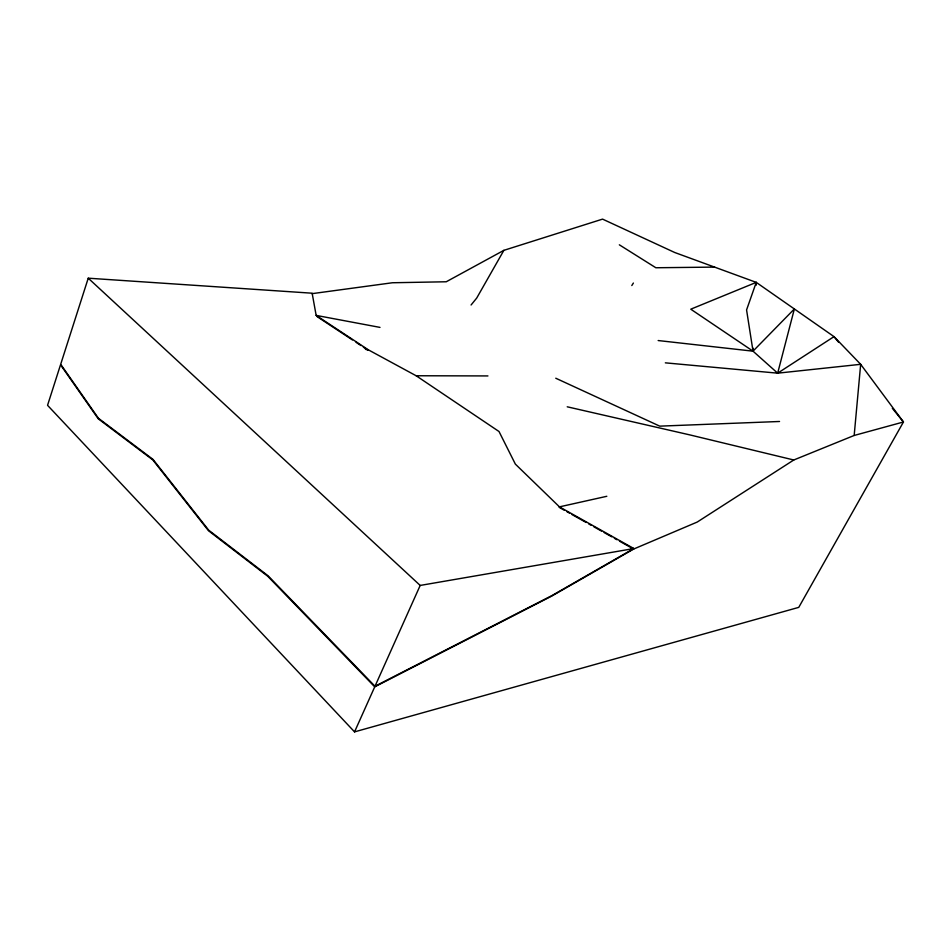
<?xml version="1.0" encoding="UTF-8"?>
<svg xmlns="http://www.w3.org/2000/svg" width="951" height="951" viewBox="0 0 951 951"><rect width="100%" height="100%" fill="white"/><g stroke="black" fill="none" stroke-linecap="round" stroke-linejoin="round"><path stroke-width="1.43" d="M753.168 348.244L753.026 351.169L777.668 373.172L860.667 364.316L903.45 421.982L798.757 607.368L354.545 731.878L47.55 405.316L60.519 364.792L98.25 418.785L152.814 459.927L208.507 530.729L267.778 576.294L374.73 686.848L354.545 731.878M756.116 285.3L756.247 282.376L674.699 252.49L602.565 219.122L503.875 250.339L446.245 281.769L392.418 282.756L311.976 293.669M374.73 686.848L551.735 596.087L633.604 549.072L697.226 522.051L793.788 459.987L854.176 435.463L860.667 364.316L834.015 336.63L756.247 282.376L690.771 309.194L753.026 351.169L794.358 308.956L777.668 373.172L665.343 362.842M88.241 278.191L60.686 364.292L98.428 418.262L153.004 459.392L208.709 530.183L268.004 575.735L374.991 686.253L551.996 595.552L633.865 548.549L559.461 506.871L515.359 464.112L499.013 431.516L416.158 375.764L368.394 349.861L316.16 315.411L312.142 293.205L88.241 278.191L420.187 585.436L633.865 548.549L630.929 548.133M756.247 282.376L746.571 309.931L753.026 351.169L658.163 340.541M374.991 686.253L420.187 585.436M503.875 250.339L476.701 298.079L471.078 304.986M631.809 285.538L633.39 283.041M777.668 373.172L834.015 336.63M854.176 435.463L903.45 421.982L892.335 408.324M559.473 506.859L606.821 496.291M779.535 421.483L659.756 426.143L555.764 378.225M714.581 267.1L655.857 267.754L619.339 244.811M416.169 375.752L487.934 375.93M365.481 349.326L368.394 349.861M316.16 315.399L379.996 327.394M567.224 406.802L690.01 434.94L793.788 459.987M559.212 507.382L564.347 510.259M566.915 511.697L569.483 513.136M572.038 514.574L586.149 522.479M588.717 523.918L591.284 525.356M593.852 526.783L601.543 531.098M604.111 532.536L611.802 536.851M614.37 538.29L616.937 539.728M619.493 541.167L633.604 549.072M317.194 316.683L352.417 339.923M356.054 342.324L360.916 345.534M363.341 347.139L368.203 350.337M834.942 337.76L838.651 342.312"/></g></svg>
